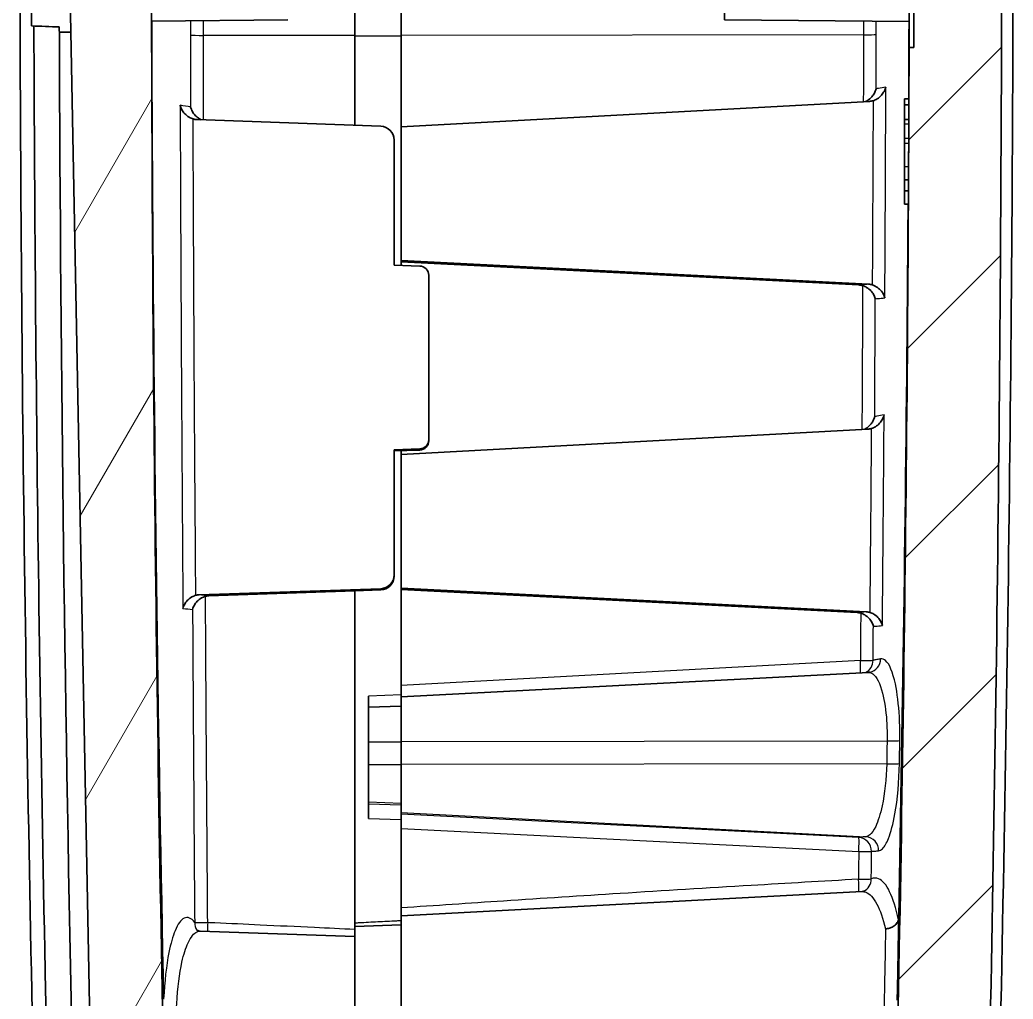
# Model space of a CAD drawing. Header units: millimetres. Extents: x 0 to 1594, y 0 to 281.
# Drawn here: x 646.35 to 667.85, y 167.17 to 188.37 of the extents above; entities that cross this region are included whole.
import ezdxf

# ---------------------------------------------------------------- set-up
doc = ezdxf.new("R2010")
doc.units = ezdxf.units.MM
doc.layers.add('Hatch (ISO)', color=1, linetype='Continuous', lineweight=18, true_color=0xff0000)
doc.layers.add('Visible (ISO)', color=7, linetype='Continuous', lineweight=35)
doc.layers.add('Visible Narrow (ISO)', color=7, linetype='Continuous', lineweight=25)

msp = doc.modelspace()

# ---------------------------------------------------------------- hatches: boundary and pattern name
at = {"layer": 'Hatch (ISO)'}
h = msp.add_hatch(dxfattribs=at)
h.set_pattern_fill('ANSI31', color=256, scale=25.4, angle=14.99998, style=0)
h.set_pattern_definition([(60, (386.5, -8), (-2.74963, 1.5875), [])])
edge = h.paths.add_edge_path()
edge.add_ellipse((652.1004, 130.8548), major_axis=(-0.5, 0), ratio=1, start_angle=0, end_angle=85.5)
edge.add_line((652.0612, 130.3564), (653.1004, 130.2746))
edge.add_line((653.1004, 130.2746), (653.1004, 131.0746))
edge.add_line((653.1004, 131.0746), (653.6004, 131.0789))
edge.add_line((653.6004, 131.0789), (653.6004, 132.4746))
edge.add_line((653.6004, 132.4746), (652.0829, 132.4216))
edge.add_ellipse((652.1004, 131.9219), major_axis=(-0.0174, 0.4997), ratio=1, start_angle=0, end_angle=88)
edge.add_line((651.6004, 131.9219), (651.6004, 130.8548))
edge = h.paths.add_edge_path()
edge.add_line((647.4128, 190.2909), (648.364, 140.7534))
edge.add_line((648.364, 140.7534), (647.6306, 140.7278))
edge.add_spline(control_points=[(647.6306, 140.7278), (647.6866, 139.3537), (647.7448, 137.9798), (647.8109, 136.4786), (647.8166, 136.3513), (647.8222, 136.2239)], knot_values=[-0.917369, -0.917369, -0.917369, -0.917369, -0.5048174, -0.5048174, -0.4665817, -0.4665817, -0.4665817, -0.4665817], degree=3, periodic=0)
edge.add_spline(control_points=[(647.8222, 136.2239), (647.8249, 136.1645), (647.8381, 136.1059), (647.8846, 135.9962), (647.9174, 135.946), (648.003, 135.8554), (648.0565, 135.8172), (648.1752, 135.7636), (648.2392, 135.7487), (648.3043, 135.7464)], knot_values=[-0.0747948, -0.0747948, -0.0747948, -0.0747948, -0.0569296, -0.0569296, -0.0390644, -0.0390644, -0.0195322, -0.0195322, 0, 0, 0, 0], degree=3, periodic=0)
edge.add_line((648.3043, 135.7464), (653.6004, 135.5615))
edge.add_line((653.6004, 135.5615), (653.6004, 136.5615))
edge.add_line((653.6004, 136.5615), (649.3899, 136.7085))
edge.add_ellipse((649.4004, 137.0083), major_axis=(-0.0105, -0.2998), ratio=1, start_angle=272, end_angle=360, ccw=False)
edge.add_line((649.1004, 137.0083), (649.1004, 138.1146))
edge.add_ellipse((649.4004, 138.1146), major_axis=(-0.3, 0), ratio=1, start_angle=272, end_angle=360, ccw=False)
edge.add_line((649.3899, 138.4144), (653.6004, 138.5615))
edge.add_line((653.6004, 138.5615), (653.6004, 138.8402))
edge.add_line((653.6004, 138.8402), (653.6004, 139.4115))
edge.add_line((653.6004, 139.4115), (653.9004, 139.4644))
edge.add_line((653.9004, 139.4644), (653.9004, 139.6586))
edge.add_line((653.9004, 139.6586), (653.6004, 139.7115))
edge.add_line((653.6004, 139.7115), (653.6004, 140.3265))
edge.add_line((653.6004, 140.3265), (653.6004, 140.5615))
edge.add_line((653.6004, 140.5615), (650.5127, 140.6693))
edge.add_spline(control_points=[(650.5127, 140.6693), (650.4768, 140.6705), (650.4415, 140.6782), (650.3751, 140.7057), (650.3447, 140.7254), (650.2899, 140.7765), (650.2668, 140.8085), (650.2342, 140.8795), (650.225, 140.9179), (650.2234, 140.9569)], knot_values=[-0.0449894, -0.0449894, -0.0449894, -0.0449894, -0.034214, -0.034214, -0.0234387, -0.0234387, -0.0117193, -0.0117193, 0, 0, 0, 0], degree=3, periodic=0)
edge.add_spline(control_points=[(650.2234, 140.9569), (649.9543, 147.582), (649.7381, 154.21), (649.3458, 170.1403), (649.2209, 179.4485), (649.2004, 188.7539)], knot_values=[-4.7805352, -4.7805352, -4.7805352, -4.7805352, -2.7916326, -2.7916326, 0, 0, 0, 0], degree=3, periodic=0)
edge.add_line((649.2004, 188.7539), (649.2004, 191.2039))
edge.add_spline(control_points=[(649.2004, 191.2039), (649.2461, 192.6233), (649.351, 194.0418), (649.6686, 196.7826), (649.8749, 198.1076), (650.1333, 199.4215)], knot_values=[-0.8517017, -0.8517017, -0.8517017, -0.8517017, -0.4256665, -0.4256665, -0.0239772, -0.0239772, -0.0239772, -0.0239772], degree=3, periodic=0)
edge.add_spline(control_points=[(650.1333, 199.4215), (650.1387, 199.4491), (650.1481, 199.4759), (650.1739, 199.526), (650.1902, 199.5491), (650.2364, 199.598), (650.2686, 199.6209), (650.3398, 199.6531), (650.3782, 199.662), (650.4172, 199.6634)], knot_values=[-0.040353, -0.040353, -0.040353, -0.040353, -0.0318958, -0.0318958, -0.0234387, -0.0234387, -0.0117193, -0.0117193, 0, 0, 0, 0], degree=3, periodic=0)
edge.add_line((650.4172, 199.6634), (653.6004, 199.7746))
edge.add_line((653.6004, 199.7746), (653.6004, 200.0095))
edge.add_line((653.6004, 200.0095), (653.6004, 200.8746))
edge.add_line((653.6004, 200.8746), (653.9004, 200.9275))
edge.add_line((653.9004, 200.9275), (653.9004, 201.1217))
edge.add_line((653.9004, 201.1217), (653.6004, 201.1746))
edge.add_line((653.6004, 201.1746), (653.6004, 201.4702))
edge.add_line((653.6004, 201.4702), (653.1004, 201.4746))
edge.add_line((653.1004, 201.4746), (653.1004, 202.2746))
edge.add_line((653.1004, 202.2746), (648.7365, 201.9311))
edge.add_spline(control_points=[(648.7365, 201.9311), (648.654, 201.9246), (648.5727, 201.9079), (648.416, 201.8549), (648.3413, 201.8188), (648.1625, 201.7032), (648.068, 201.6118), (647.9194, 201.3979), (647.8667, 201.2775), (647.8386, 201.1503)], knot_values=[-0.1277509, -0.1277509, -0.1277509, -0.1277509, -0.1029399, -0.1029399, -0.0781289, -0.0781289, -0.0390644, -0.0390644, 0, 0, 0, 0], degree=3, periodic=0)
edge.add_spline(control_points=[(647.8386, 201.1503), (647.5056, 199.6462), (647.2383, 198.1265), (646.8025, 194.824), (646.6566, 193.0352), (646.6004, 191.2452)], knot_values=[-0.9993222, -0.9993222, -0.9993222, -0.9993222, -0.5372447, -0.5372447, 0, 0, 0, 0], degree=3, periodic=0)
edge.add_line((646.6004, 191.2452), (646.6004, 190.3193))
edge.add_line((646.6004, 190.3193), (647.4128, 190.2909))
h = msp.add_hatch(dxfattribs=at)
h.set_pattern_fill('ANSI31', color=256, scale=25.4, style=0)
h.set_pattern_definition([(45, (386.5, -8), (-2.245064, 2.245064), [])])
edge = h.paths.add_edge_path()
edge.add_ellipse((656.1004, 131.8953), major_axis=(0.5, 0), ratio=1, start_angle=0, end_angle=87)
edge.add_line((656.1266, 132.3946), (654.6004, 132.4746))
edge.add_line((654.6004, 132.4746), (653.7504, 132.4449))
edge.add_line((653.7504, 132.4449), (653.7504, 130.3043))
edge.add_line((653.7504, 130.3043), (654.6004, 130.2746))
edge.add_line((654.6004, 130.2746), (655.6788, 130.3594))
edge.add_ellipse((655.6004, 131.3564), major_axis=(0.0785, -0.9969), ratio=1, start_angle=0, end_angle=85.5)
edge.add_line((656.6004, 131.3564), (656.6004, 131.8953))
edge = h.paths.add_edge_path()
edge.add_line((655.1004, 139.8571), (655.1004, 139.2658))
edge.add_line((655.1004, 139.2658), (654.6004, 139.2615))
edge.add_line((654.6004, 139.2615), (654.6004, 138.7615))
edge.add_line((654.6004, 138.7615), (654.6004, 135.5615))
edge.add_line((654.6004, 135.5615), (656.1266, 135.6414))
edge.add_ellipse((656.1004, 136.1408), major_axis=(0.0262, -0.4993), ratio=1, start_angle=0, end_angle=87)
edge.add_line((656.6004, 136.1408), (656.6004, 138.087))
edge.add_ellipse((657.1004, 138.087), major_axis=(-0.5, 0), ratio=1, start_angle=273, end_angle=360, ccw=False)
edge.add_line((657.0742, 138.5863), (665.5931, 139.0327))
edge.add_spline(control_points=[(665.5931, 139.0327), (665.7096, 139.0389), (665.8242, 139.0653), (666.039, 139.1565), (666.1375, 139.2206), (666.3181, 139.389), (666.395, 139.4955), (666.5038, 139.7322), (666.5345, 139.86), (666.5399, 139.9901)], knot_values=[-0.1481359, -0.1481359, -0.1481359, -0.1481359, -0.1131324, -0.1131324, -0.0781289, -0.0781289, -0.0390644, -0.0390644, 0, 0, 0, 0], degree=3, periodic=0)
edge.add_spline(control_points=[(666.5399, 139.9901), (666.8211, 146.7961), (667.0465, 153.6052), (667.4514, 169.8558), (667.5796, 179.3035), (667.6004, 188.7482)], knot_values=[-4.8766958, -4.8766958, -4.8766958, -4.8766958, -2.8334179, -2.8334179, 0, 0, 0, 0], degree=3, periodic=0)
edge.add_line((667.6004, 188.7482), (667.6004, 191.2452))
edge.add_spline(control_points=[(667.6004, 191.2452), (667.5518, 192.7937), (667.436, 194.3411), (667.1275, 196.9498), (666.9687, 198.0167), (666.7778, 199.0777)], knot_values=[-0.929163, -0.929163, -0.929163, -0.929163, -0.4644052, -0.4644052, -0.1411166, -0.1411166, -0.1411166, -0.1411166], degree=3, periodic=0)
edge.add_spline(control_points=[(666.7778, 199.0777), (666.7607, 199.1728), (666.7298, 199.265), (666.6427, 199.4376), (666.5868, 199.5171), (666.431, 199.682), (666.324, 199.7583), (666.0866, 199.8655), (665.9586, 199.8954), (665.8285, 199.9)], knot_values=[-0.1361333, -0.1361333, -0.1361333, -0.1361333, -0.1071311, -0.1071311, -0.0781289, -0.0781289, -0.0390644, -0.0390644, 0, 0, 0, 0], degree=3, periodic=0)
edge.add_line((665.8285, 199.9), (655.8899, 200.247))
edge.add_ellipse((655.9004, 200.5469), major_axis=(-0.0105, -0.2998), ratio=1, start_angle=272, end_angle=360, ccw=False)
edge.add_line((655.6004, 200.5469), (655.6004, 201.9186))
edge.add_ellipse((655.3004, 201.9186), major_axis=(0.3, 0), ratio=1, start_angle=0, end_angle=85.5)
edge.add_line((655.3239, 202.2176), (654.6004, 202.2746))
edge.add_line((654.6004, 202.2746), (654.6004, 202.0746))
edge.add_line((654.6004, 202.0746), (654.6004, 201.0746))
edge.add_line((654.6004, 201.0746), (655.1004, 201.0702))
edge.add_line((655.1004, 201.0702), (655.1004, 200.4789))
edge.add_line((655.1004, 200.4789), (654.6004, 200.4746))
edge.add_line((654.6004, 200.4746), (654.6004, 199.9746))
edge.add_line((654.6004, 199.9746), (654.6004, 198.2572))
edge.add_line((654.6004, 198.2572), (664.7048, 197.9043))
edge.add_spline(control_points=[(664.7048, 197.9043), (664.7348, 197.9032), (664.7645, 197.8977), (664.8213, 197.8779), (664.8481, 197.8638), (664.9037, 197.8228), (664.9303, 197.7937), (664.9709, 197.727), (664.9845, 197.6899), (664.9906, 197.6514)], knot_values=[-0.041477, -0.041477, -0.041477, -0.041477, -0.0324578, -0.0324578, -0.0234387, -0.0234387, -0.0117193, -0.0117193, 0, 0, 0, 0], degree=3, periodic=0)
edge.add_spline(control_points=[(664.9906, 197.6514), (665.1358, 196.7337), (665.2562, 195.812), (665.3901, 194.5173), (665.4245, 194.1461), (665.4548, 193.7746)], knot_values=[-0.6467299, -0.6467299, -0.6467299, -0.6467299, -0.3680675, -0.3680675, -0.2562605, -0.2562605, -0.2562605, -0.2562605], degree=3, periodic=0)
edge.add_line((665.4548, 193.7746), (665.7004, 193.7746))
edge.add_line((665.7004, 193.7746), (665.7004, 192.7038))
edge.add_line((665.7004, 192.7038), (665.5004, 192.7038))
edge.add_line((665.5004, 192.7038), (665.5004, 192.4485))
edge.add_line((665.5004, 192.4485), (665.7004, 192.4485))
edge.add_line((665.7004, 192.4485), (665.7004, 191.444))
edge.add_line((665.7004, 191.444), (665.5004, 191.444))
edge.add_line((665.5004, 191.444), (665.5004, 190.1869))
edge.add_line((665.5004, 190.1869), (665.7004, 190.1869))
edge.add_line((665.7004, 190.1869), (665.7004, 189.1006))
edge.add_line((665.7004, 189.1006), (665.5004, 189.1006))
edge.add_line((665.5004, 189.1006), (665.5004, 188.8453))
edge.add_line((665.5004, 188.8453), (665.7004, 188.8453))
edge.add_line((665.7004, 188.8453), (665.7004, 187.7746))
edge.add_line((665.7004, 187.7746), (665.5979, 187.7746))
edge.add_spline(control_points=[(665.5979, 187.7746), (665.5714, 178.9116), (665.4502, 170.0464), (665.0737, 154.576), (664.8602, 147.9655), (664.594, 141.3578)], knot_values=[-5.4156805, -5.4156805, -5.4156805, -5.4156805, -2.7568396, -2.7568396, -0.7731874, -0.7731874, -0.7731874, -0.7731874], degree=3, periodic=0)
edge.add_spline(control_points=[(664.594, 141.3578), (664.5926, 141.3228), (664.5851, 141.2883), (664.5584, 141.2234), (664.5395, 141.1936), (664.4896, 141.1389), (664.4579, 141.1154), (664.3872, 141.082), (664.349, 141.0724), (664.31, 141.0703)], knot_values=[-0.0444721, -0.0444721, -0.0444721, -0.0444721, -0.0339554, -0.0339554, -0.0234387, -0.0234387, -0.0117193, -0.0117193, 0, 0, 0, 0], degree=3, periodic=0)
edge.add_line((664.31, 141.0703), (654.6004, 140.5615))
edge.add_line((654.6004, 140.5615), (654.6004, 140.3615))
edge.add_line((654.6004, 140.3615), (654.6004, 139.8615))
edge.add_line((654.6004, 139.8615), (655.1004, 139.8571))

# ---------------------------------------------------------------- linework, layer by layer
at = {"layer": 'Visible (ISO)'}
for p, q in [((661.6004, 188.3746), (661.6004, 191.3746)), ((647.4128, 190.2909), (648.364, 140.7534)), ((653.6004, 189.4031), (653.6004, 188.0329)), ((654.6004, 188.0329), (654.6004, 189.4031)), ((665.7004, 188.8453), (665.7004, 187.7746)), ((652.1505, 188.3746), (649.2033, 188.3489)), ((661.6004, 188.3746), (665.5974, 188.3397)), ((653.6004, 188.0329), (653.6004, 186.0922)), ((654.6004, 186.0607), (654.6004, 188.0329)), ((665.5979, 187.7746), (665.5973, 187.7746)), ((665.7004, 187.7746), (665.5979, 187.7746)), ((665.5004, 186.6656), (665.594, 186.6656)), ((665.5004, 186.6656), (665.5004, 186.5359)), ((654.6004, 186.0607), (664.7411, 186.6095)), ((665.5004, 186.5359), (665.5935, 186.5359)), ((665.5004, 186.5359), (665.5004, 186.2182)), ((650.1796, 186.2156), (654.1609, 186.072)), ((665.5004, 186.2182), (665.5922, 186.2182)), ((665.5004, 186.2182), (665.5004, 186.121)), ((654.6004, 183.1623), (654.6004, 186.0607)), ((665.5004, 186.121), (665.5004, 185.8098)), ((654.4504, 183.0632), (654.4504, 185.772)), ((665.5004, 185.8098), (665.5004, 185.7045)), ((665.5004, 185.7045), (665.5004, 185.2004)), ((665.5004, 185.2004), (665.5004, 184.9087)), ((665.5004, 184.9087), (665.586, 184.9087)), ((665.5004, 184.9087), (665.5004, 184.6737)), ((665.5004, 184.6737), (665.5847, 184.6737)), ((665.5004, 184.6737), (665.5004, 184.3836)), ((665.5004, 184.3836), (665.5831, 184.3836)), ((654.4504, 183.0632), (655.0074, 183.0431)), ((654.6004, 183.1356), (654.6004, 183.1623)), ((654.6004, 183.1623), (664.7212, 182.6498)), ((654.6004, 183.0578), (654.6004, 183.1356)), ((664.5135, 182.6337), (654.6004, 183.1356)), ((655.2004, 179.2837), (655.2004, 182.8431)), ((654.6004, 178.9646), (664.7059, 179.5116)), ((655.2004, 179.259), (655.2004, 179.2837)), ((654.4504, 179.0654), (655.0074, 179.0842)), ((654.4504, 176.3566), (654.4504, 179.0654)), ((654.4504, 179.0389), (655.0074, 179.059)), ((654.6004, 178.9646), (654.6004, 179.0443)), ((654.6004, 176.0662), (654.6004, 178.9646)), ((654.4504, 176.3301), (654.4504, 176.3566)), ((650.2348, 175.9249), (654.1609, 176.0573)), ((653.6004, 176.0099), (650.4434, 175.9034)), ((653.6004, 176.0099), (654.1609, 176.0301)), ((653.6004, 176.0099), (653.6004, 168.7396)), ((654.6004, 176.0396), (654.6004, 176.0662)), ((654.6004, 176.0662), (664.6711, 175.5563)), ((654.6004, 173.9619), (654.6004, 176.0396)), ((664.4759, 175.5395), (654.6004, 176.0396)), ((654.6004, 173.713), (664.7205, 174.2434)), ((654.6004, 173.9619), (654.6004, 173.713)), ((653.9004, 173.7304), (653.9004, 173.4886)), ((653.9004, 173.4886), (654.6004, 173.513)), ((654.6004, 172.7464), (654.6004, 173.713)), ((653.9004, 173.4886), (653.9004, 172.7389)), ((653.9004, 172.7389), (653.9004, 172.2392)), ((654.6004, 172.2466), (654.6004, 172.7464)), ((653.9004, 172.2392), (653.9004, 171.4382)), ((654.6004, 171.2139), (654.6004, 172.2466)), ((653.9004, 171.4382), (653.9004, 171.3907)), ((653.9004, 171.3907), (653.9004, 171.0811)), ((654.6004, 171.1739), (654.6004, 171.2139)), ((654.6004, 171.1739), (654.6004, 170.8645)), ((654.6004, 169.1428), (654.6004, 170.8645)), ((654.6004, 168.9746), (664.5808, 169.4976)), ((654.6004, 169.1428), (654.6004, 168.9746)), ((654.6004, 163.5746), (654.6004, 168.9746)), ((653.6004, 168.5246), (650.2553, 168.6414)), ((653.6004, 168.7396), (654.6004, 168.7746)), ((653.6004, 163.8095), (653.6004, 168.7396))]:
    msp.add_line(p, q, dxfattribs=at)
for centre, major_axis, start_param, end_param in [((654.1504, 185.7723), (0.2538, -0.1602), 0.5625114, 2.0984012), ((655.0004, 182.8433), (0.1692, -0.1068), 0.5625114, 2.0984012), ((655.0004, 179.284), (0.1692, -0.1068), 5.309807, 6.8456967), ((655.0004, 179.2587), (0.1692, 0.1068), 4.1847841, 5.7206739), ((654.1504, 176.357), (0.2538, -0.1602), 5.309807, 6.8456967), ((654.1504, 176.3297), (0.2538, 0.1602), 4.1847841, 5.7206739)]:
    msp.add_ellipse(centre, major_axis=major_axis, ratio=0.9987115, start_param=start_param, end_param=end_param, dxfattribs=at)
for points, knots in [([(646.3504, 189.7047), (646.3609, 185.0251), (646.3988, 180.3457), (646.5293, 170.9877), (646.6219, 166.309), (646.7418, 161.631), (646.8616, 156.961), (647.0086, 152.2918), (647.3557, 142.995), (647.5553, 138.3673), (647.7816, 133.7408)], [-5.6883066, -5.6883066, -5.6883066, -5.6883066, -4.2834664, -4.2834664, -2.8786262, -2.8786262, -2.8786262, -1.4762002, -1.4762002, -0.085629, -0.085629, -0.085629, -0.085629]), ([(666.6657, 138.9312), (666.9962, 146.3629), (667.2577, 153.7976), (667.6957, 170.7102), (667.8291, 180.1885), (667.8504, 189.6675)], [-5.13567, -5.13567, -5.13567, -5.13567, -2.9023779, -2.9023779, -0.0567149, -0.0567149, -0.0567149, -0.0567149]), ([(649.2033, 188.3489), (649.2033, 188.3489), (649.2033, 188.3493), (649.2032, 188.3586), (649.203, 188.4035), (649.2024, 188.5584), (649.2021, 188.664), (649.2013, 188.9379), (649.2008, 189.1086), (649.2004, 189.2966)], [-0.18090968, -0.18090968, -0.18090968, -0.18090968, -0.17433593, -0.17433593, -0.11633993, -0.11633993, -0.06093018, -0.06093018, 0, 0, 0, 0]), ([(665.5973, 187.7746), (665.5972, 187.7746), (665.5973, 187.788), (665.5974, 187.8485), (665.5976, 187.9036), (665.598, 188.0573), (665.5983, 188.1578), (665.5988, 188.353), (665.599, 188.4395), (665.5995, 188.6049), (665.5997, 188.6821), (665.5999, 188.7647), (665.5999, 188.7696), (665.5999, 188.7746)], [-0.17998748, -0.17998748, -0.17998748, -0.17998748, -0.15154558, -0.15154558, -0.11502342, -0.11502342, -0.07515761, -0.07515761, -0.0472888, -0.0472888, -0.02399257, -0.02399257, -0.02250997, -0.02250997, -0.02250997, -0.02250997]), ([(665.5992, 188.8453), (665.5991, 188.7831), (665.5989, 188.7254), (665.5983, 188.5492), (665.598, 188.4568), (665.5976, 188.3603), (665.5975, 188.3397), (665.5974, 188.3397)], [-0.34278099, -0.34278099, -0.34278099, -0.34278099, -0.31753949, -0.31753949, -0.25782253, -0.25782253, -0.21410672, -0.21410672, -0.21410672, -0.21410672]), ([(650.2234, 140.9569), (649.9543, 147.582), (649.7381, 154.21), (649.3458, 170.1403), (649.2209, 179.4485), (649.2004, 188.7539)], [-4.7805352, -4.7805352, -4.7805352, -4.7805352, -2.7916326, -2.7916326, 0, 0, 0, 0]), ([(666.5399, 139.9901), (666.8211, 146.7961), (667.0465, 153.6052), (667.4514, 169.8558), (667.5796, 179.3035), (667.6004, 188.7482)], [-4.8766958, -4.8766958, -4.8766958, -4.8766958, -2.8334179, -2.8334179, 0, 0, 0, 0]), ([(649.2039, 188.3489), (649.2087, 186.7521), (649.215, 185.6907), (649.2653, 178.4383), (649.3441, 172.803), (649.4629, 167.1688)], [-4.1628106, -4.1628106, -4.1628106, -4.1628106, -3.9038603, -3.9038603, -3.0030172, -3.0030172, -3.0030172, -3.0030172]), ([(647.2042, 188.2213), (647.1041, 188.2252), (647.004, 188.229), (646.8039, 188.2367), (646.704, 188.2406), (646.6042, 188.2444)], [-0.060112951, -0.060112951, -0.060112951, -0.060112951, -0.030051429, -0.030051429, -0.000088977, -0.000088977, -0.000088977, -0.000088977]), ([(647.6499, 143.2789), (647.5904, 144.7345), (647.5336, 146.1901), (647.3057, 152.3129), (647.1592, 156.9809), (647.0398, 161.6498), (646.9203, 166.3267), (646.8281, 171.0042), (646.705, 179.8686), (646.6688, 184.0555), (646.6544, 188.2425)], [1.0387474, 1.0387474, 1.0387474, 1.0387474, 1.4762002, 1.4762002, 2.8786262, 2.8786262, 2.8786262, 4.2834664, 4.2834664, 5.5407635, 5.5407635, 5.5407635, 5.5407635]), ([(665.5979, 187.7746), (665.5714, 178.9116), (665.4502, 170.0464), (665.0737, 154.576), (664.8602, 147.9655), (664.594, 141.3578)], [-5.4156805, -5.4156805, -5.4156805, -5.4156805, -2.7568396, -2.7568396, -0.7731874, -0.7731874, -0.7731874, -0.7731874]), ([(664.6572, 186.605), (664.6703, 186.6113), (664.6829, 186.6183), (664.7314, 186.6485), (664.7629, 186.6762), (664.812, 186.732), (664.8312, 186.76), (664.8625, 186.8183), (664.8743, 186.8489), (664.8822, 186.8803), (664.8824, 186.881), (664.8826, 186.8817)], [0.005428416, 0.005428416, 0.005428416, 0.005428416, 0.009865301, 0.009865301, 0.023262085, 0.023262085, 0.035144508, 0.035144508, 0.047544175, 0.047544175, 0.047841541, 0.047841541, 0.047841541, 0.047841541]), ([(665.0953, 186.9197), (665.0951, 186.9189), (665.0949, 186.9182), (665.087, 186.8869), (665.0751, 186.8562), (665.0438, 186.798), (665.0246, 186.77), (664.9754, 186.7143), (664.944, 186.6866), (664.8807, 186.6471), (664.8512, 186.6331), (664.8197, 186.6235)], [-0.04783747, -0.04783747, -0.04783747, -0.04783747, -0.047540212, -0.047540212, -0.035146747, -0.035146747, -0.023269806, -0.023269806, -0.009867378, -0.009867378, 0, 0, 0, 0]), ([(665.594, 186.6656), (665.594, 186.6656), (665.594, 186.6556), (665.5938, 186.6154), (665.5937, 186.5867), (665.5935, 186.5359)], [0, 0, 0, 0, 0.032033396, 0.032033396, 0.055426481, 0.055426481, 0.055426481, 0.055426481]), ([(650.1014, 186.228), (650.0702, 186.2369), (650.0408, 186.2503), (649.9778, 186.288), (649.9464, 186.3145), (649.8955, 186.3698), (649.875, 186.3986), (649.8418, 186.4588), (649.8292, 186.4906), (649.821, 186.5231), (649.8208, 186.5238), (649.8207, 186.5246)], [-0.048429891, -0.048429891, -0.048429891, -0.048429891, -0.038621843, -0.038621843, -0.025414157, -0.025414157, -0.012998766, -0.012998766, 0, 0, 0.00030261, 0.00030261, 0.00030261, 0.00030261]), ([(650.2725, 186.2122), (650.2612, 186.2176), (650.2503, 186.2235), (650.2036, 186.2514), (650.1722, 186.278), (650.1213, 186.3332), (650.1009, 186.3621), (650.0677, 186.4223), (650.0552, 186.4542), (650.047, 186.4867), (650.0468, 186.4874), (650.0466, 186.4882)], [-0.04247452, -0.04247452, -0.04247452, -0.04247452, -0.038628415, -0.038628415, -0.02542656, -0.02542656, -0.013005381, -0.013005381, 0, 0, 0.000302738, 0.000302738, 0.000302738, 0.000302738]), ([(665.5922, 186.2182), (665.5925, 186.2798), (665.5927, 186.3274), (665.5929, 186.3801), (665.593, 186.4023), (665.5931, 186.4297), (665.5931, 186.4354), (665.5931, 186.4354)], [0, 0, 0, 0, 0.027349545, 0.027349545, 0.03858534, 0.03858534, 0.047283309, 0.047283309, 0.047283309, 0.047283309]), ([(665.5922, 186.2182), (665.5921, 186.2061), (665.5921, 186.1937), (665.5919, 186.1612), (665.5918, 186.1412), (665.5917, 186.121)], [0.057309079, 0.057309079, 0.057309079, 0.057309079, 0.063000758, 0.063000758, 0.071874636, 0.071874636, 0.071874636, 0.071874636]), ([(665.5917, 186.121), (665.5916, 186.0773), (665.5914, 186.0333), (665.591, 185.954), (665.5909, 185.9279), (665.5907, 185.8857), (665.5906, 185.8664), (665.5905, 185.8328), (665.5904, 185.8196), (665.5904, 185.8098)], [0, 0, 0, 0, 0.013098973, 0.013098973, 0.025588166, 0.025588166, 0.041653954, 0.041653954, 0.059838744, 0.059838744, 0.059838744, 0.059838744]), ([(665.5899, 185.7045), (665.5898, 185.6804), (665.5896, 185.6459), (665.5893, 185.569), (665.5891, 185.5279), (665.5886, 185.4258), (665.5884, 185.3849), (665.588, 185.2957), (665.5877, 185.2481), (665.5875, 185.2004)], [0, 0, 0, 0, 0.024585058, 0.024585058, 0.037464192, 0.037464192, 0.045234453, 0.045234453, 0.053641967, 0.053641967, 0.053641967, 0.053641967]), ([(665.5875, 185.2004), (665.5871, 185.1231), (665.5867, 185.0486), (665.5862, 184.9533), (665.5861, 184.9306), (665.586, 184.9087)], [0, 0, 0, 0, 0.023208395, 0.023208395, 0.030843564, 0.030843564, 0.030843564, 0.030843564]), ([(665.5769, 184.3835), (665.5734, 183.8746), (665.5695, 183.3588), (665.5282, 178.1919), (665.4644, 173.5634), (665.3737, 168.9353)], [0.6236176, 0.6236176, 0.6236176, 0.6236176, 0.8153957, 0.8153957, 2.4613894, 2.4613894, 2.4613894, 2.4613894]), ([(664.5925, 182.6198), (664.6238, 182.6103), (664.6531, 182.5967), (664.7159, 182.5588), (664.7471, 182.5325), (664.7961, 182.4795), (664.8154, 182.4526), (664.8465, 182.3969), (664.8582, 182.3677), (664.8658, 182.3379), (664.866, 182.3372), (664.8662, 182.3365)], [-0.048078992, -0.048078992, -0.048078992, -0.048078992, -0.038172822, -0.038172822, -0.024760765, -0.024760765, -0.012651531, -0.012651531, 0, 0, 0.00030101, 0.00030101, 0.00030101, 0.00030101]), ([(665.0739, 182.3523), (665.0737, 182.3529), (665.0735, 182.3536), (665.066, 182.3834), (665.0543, 182.4126), (665.0233, 182.4683), (665.0041, 182.4952), (664.9551, 182.5483), (664.924, 182.5746), (664.8613, 182.6126), (664.8319, 182.6262), (664.8007, 182.6358)], [-0.000301201, -0.000301201, -0.000301201, -0.000301201, 0, 0, 0.012638038, 0.012638038, 0.024735512, 0.024735512, 0.038152061, 0.038152061, 0.048061819, 0.048061819, 0.048061819, 0.048061819]), ([(664.6303, 179.5075), (664.642, 179.5131), (664.6532, 179.5192), (664.7002, 179.5479), (664.7315, 179.5749), (664.7814, 179.6304), (664.8012, 179.6589), (664.8332, 179.7184), (664.8453, 179.7499), (664.8532, 179.7819), (664.8533, 179.7826), (664.8535, 179.7834)], [0.005827121, 0.005827121, 0.005827121, 0.005827121, 0.009778667, 0.009778667, 0.023008794, 0.023008794, 0.035157734, 0.035157734, 0.047858743, 0.047858743, 0.048155414, 0.048155414, 0.048155414, 0.048155414]), ([(665.0576, 179.8206), (665.0574, 179.8199), (665.0572, 179.8191), (665.0493, 179.7871), (665.0372, 179.7557), (665.0051, 179.6963), (664.9853, 179.6678), (664.9353, 179.6124), (664.9039, 179.5854), (664.8409, 179.547), (664.8115, 179.5334), (664.7803, 179.5243)], [-0.048153069, -0.048153069, -0.048153069, -0.048153069, -0.047856629, -0.047856629, -0.035161886, -0.035161886, -0.023018432, -0.023018432, -0.009780837, -0.009780837, 0, 0, 0, 0]), ([(650.1594, 175.9133), (650.1286, 175.9047), (650.0996, 175.8922), (650.0376, 175.8569), (650.0069, 175.8323), (649.9555, 175.7797), (649.9345, 175.7514), (649.9009, 175.6924), (649.8885, 175.6611), (649.8809, 175.6295), (649.8807, 175.6288), (649.8806, 175.6281)], [0, 0, 0, 0, 0.009584792, 0.009584792, 0.02237844, 0.02237844, 0.035126782, 0.035126782, 0.048525639, 0.048525639, 0.048827287, 0.048827287, 0.048827287, 0.048827287]), ([(650.3687, 175.892), (650.338, 175.8835), (650.3089, 175.871), (650.2469, 175.8359), (650.2161, 175.8114), (650.1646, 175.7589), (650.1435, 175.7306), (650.1097, 175.6716), (650.0973, 175.6403), (650.0896, 175.6086), (650.0894, 175.6079), (650.0892, 175.6072)], [0, 0, 0, 0, 0.009581093, 0.009581093, 0.022371076, 0.022371076, 0.03513165, 0.03513165, 0.048544803, 0.048544803, 0.048846117, 0.048846117, 0.048846117, 0.048846117]), ([(664.5511, 175.5268), (664.5821, 175.5177), (664.6112, 175.5045), (664.6733, 175.4678), (664.7041, 175.4422), (664.7538, 175.3893), (664.7737, 175.3617), (664.8055, 175.3043), (664.8173, 175.274), (664.8246, 175.2433), (664.8248, 175.2426), (664.8249, 175.2419)], [-0.048506499, -0.048506499, -0.048506499, -0.048506499, -0.038716921, -0.038716921, -0.025542967, -0.025542967, -0.013069219, -0.013069219, 0, 0, 0.00030124, 0.00030124, 0.00030124, 0.00030124]), ([(665.0201, 175.2581), (665.02, 175.2588), (665.0198, 175.2595), (665.0126, 175.2901), (665.0009, 175.3204), (664.9692, 175.3778), (664.9494, 175.4054), (664.8998, 175.4584), (664.8691, 175.484), (664.807, 175.5209), (664.7779, 175.5341), (664.747, 175.5433)], [-0.000301559, -0.000301559, -0.000301559, -0.000301559, 0, 0, 0.01305556, 0.01305556, 0.025517489, 0.025517489, 0.038694358, 0.038694358, 0.048487375, 0.048487375, 0.048487375, 0.048487375]), ([(664.7205, 174.2434), (664.7223, 174.2435), (664.7241, 174.2436), (664.7277, 174.2439), (664.7295, 174.2441), (664.733, 174.2445), (664.7348, 174.2447), (664.7382, 174.2452), (664.7399, 174.2454), (664.7433, 174.246), (664.745, 174.2463), (664.7467, 174.2466)], [0.2871496754, 0.2871496754, 0.2871496754, 0.2871496754, 0.2884034423, 0.2884034423, 0.2896572092, 0.2896572092, 0.2909109761, 0.2909109761, 0.292164743, 0.292164743, 0.2934185098, 0.2934185098, 0.2934185098, 0.2934185098]), ([(664.6194, 169.5067), (664.6182, 169.5062), (664.6167, 169.5055), (664.6131, 169.504), (664.611, 169.5033), (664.6062, 169.5017), (664.6035, 169.501), (664.5977, 169.4997), (664.5945, 169.4991), (664.5879, 169.4982), (664.5844, 169.4978), (664.5808, 169.4976)], [0, 0, 0, 0, 0.007114783, 0.007114783, 0.014229567, 0.014229567, 0.02134435, 0.02134435, 0.028459133, 0.028459133, 0.035573916, 0.035573916, 0.035573916, 0.035573916]), ([(665.089, 168.6891), (665.0896, 168.6891), (665.0902, 168.6892), (665.1194, 168.6918), (665.1476, 168.6973), (665.2015, 168.7142), (665.2269, 168.7253), (665.2816, 168.7575), (665.3084, 168.7802), (665.3493, 168.8316), (665.3631, 168.8596), (665.3695, 168.8886)], [-0.040806338, -0.040806338, -0.040806338, -0.040806338, -0.040616949, -0.040616949, -0.032010109, -0.032010109, -0.023412108, -0.023412108, -0.011690828, -0.011690828, 0, 0, 0, 0]), ([(665.3695, 168.8886), (665.3696, 168.8893), (665.3698, 168.89), (665.3709, 168.8957), (665.3717, 168.9013), (665.3731, 168.9162), (665.3735, 168.9259), (665.3737, 168.9353)], [0.23437157, 0.23437157, 0.23437157, 0.23437157, 0.235527632, 0.235527632, 0.242972937, 0.242972937, 0.254072901, 0.254072901, 0.254072901, 0.254072901]), ([(650.2553, 168.6414), (650.2413, 168.6419), (650.2278, 168.6442), (650.2053, 168.6505), (650.1964, 168.6545), (650.1838, 168.6612), (650.1801, 168.6639), (650.178, 168.6655), (650.1777, 168.6657), (650.1777, 168.6657)], [0.333772255, 0.333772255, 0.333772255, 0.333772255, 0.348777425, 0.348777425, 0.363782594, 0.363782594, 0.378787763, 0.378787763, 0.384506335, 0.384506335, 0.384506335, 0.384506335])]:
    msp.add_open_spline(points, degree=3, knots=knots, dxfattribs=at)
for points, degree in [([(646.6042, 188.2444), (646.6024, 188.6116), (646.6012, 188.9309), (646.6004, 189.2016)], 3), ([(647.2048, 188.1116), (647.2046, 188.1486), (647.2044, 188.1852), (647.2042, 188.2213)], 3), ([(665.5967, 188.3397), (665.5949, 187.7517), (665.5927, 187.1994), (665.5902, 186.6655)], 3), ([(648.1907, 143.4465), (647.5861, 158.3284), (647.2571, 173.2172), (647.2048, 188.1116)], 3), ([(647.2048, 188.1116), (647.3298, 188.1084), (647.4548, 188.1052)], 2), ([(664.7411, 186.6095), (664.7678, 186.611), (664.7942, 186.6156), (664.8197, 186.6235)], 3), ([(665.5935, 186.5359), (665.5931, 186.43), (665.5927, 186.3241), (665.5922, 186.2182)], 3), ([(650.1014, 186.228), (650.1268, 186.2207), (650.1531, 186.2165), (650.1796, 186.2156)], 3), ([(665.5904, 185.8098), (665.5902, 185.7697), (665.5901, 185.7415), (665.5899, 185.7045)], 3), ([(664.5925, 182.6198), (664.5669, 182.6277), (664.5404, 182.6323), (664.5135, 182.6337)], 3), ([(664.8007, 182.6358), (664.7749, 182.6438), (664.7482, 182.6485), (664.7212, 182.6498)], 3), ([(664.7059, 179.5116), (664.7311, 179.5129), (664.7561, 179.5172), (664.7803, 179.5243)], 3), ([(650.2348, 175.9249), (650.2092, 175.924), (650.1839, 175.9201), (650.1594, 175.9133)], 3), ([(650.4434, 175.9034), (650.4181, 175.9025), (650.393, 175.8987), (650.3687, 175.892)], 3), ([(664.5511, 175.5268), (664.5267, 175.5339), (664.5014, 175.5382), (664.4759, 175.5395)], 3), ([(664.747, 175.5433), (664.7223, 175.5506), (664.6968, 175.555), (664.6711, 175.5563)], 3)]:
    msp.add_open_spline(points, degree=degree, dxfattribs=at)
at = {"layer": 'Visible Narrow (ISO)'}
for p, q in [((653.6004, 188.0329), (650.3245, 188.0367)), ((653.6004, 188.0251), (654.6004, 188.0262)), ((664.6092, 188.0504), (654.6004, 188.0329)), ((665.5004, 186.121), (665.5917, 186.121)), ((665.5004, 185.8098), (665.5904, 185.8098)), ((665.5004, 185.7045), (665.5899, 185.7045)), ((665.5004, 185.2004), (665.5875, 185.2004)), ((655.0074, 179.0842), (655.0074, 179.059)), ((654.1609, 176.0573), (654.1609, 176.0301)), ((664.5435, 174.5001), (654.6004, 173.9619)), ((654.6004, 173.7556), (653.9004, 173.7304)), ((653.9004, 172.7389), (654.6004, 172.7397)), ((654.6004, 172.7464), (665.1214, 172.7647)), ((654.6004, 172.24), (653.9004, 172.2392)), ((665.1132, 172.265), (654.6004, 172.2466)), ((653.9004, 171.4382), (654.6004, 171.4138)), ((654.6004, 171.3671), (653.9004, 171.3907)), ((654.6004, 171.2139), (664.6626, 170.6868)), ((664.5085, 170.6722), (654.6004, 171.1739)), ((653.9004, 171.0811), (654.6004, 171.0575)), ((654.6004, 170.8645), (664.5085, 170.3628))]:
    msp.add_line(p, q, dxfattribs=at)
for centre, major_axis, ratio, start_param, end_param in [((650.335, 188.0467), (-0.3, 0.0016), 0.0335007, 0.2563911, 1.5360682), ((664.5935, 188.0603), (0.3, 0.0016), 0.0335921, 4.7645713, 6.0264776), ((664.5278, 174.5101), (0.3, -0.0023), 0.0329145, 4.7650015, 6.0488923), ((664.5278, 174.5101), (0.0162, -0.2996), 0.0504942, 0.3992923, 1.5347394), ((664.5278, 174.5101), (0.0565, -0.2946), 0.9715795, 0.264904, 1.3715352), ((664.6902, 174.5412), (0.0564, -0.2946), 0.9715146, 0, 1.3698803), ((665.1057, 172.7747), (0.3, -0.0049), 0.0324629, 4.7652814, 6.0534448), ((665.0975, 172.275), (0.3, -0.005), 0.0324424, 4.7652939, 6.0549547), ((664.4928, 170.3728), (-0.0283, 0.2987), 0.9751243, 4.6038651, 6.1325241), ((664.4928, 170.3728), (0.0152, 0.2996), 0.0539766, 4.6818041, 6.2498614), ((664.6469, 170.3874), (-0.0283, 0.2987), 0.9751105, 4.6016764, 6.1325655), ((664.4928, 170.3728), (0.3, -0.0028), 0.0328281, 4.7650555, 6.0608854), ((664.4872, 169.776), (0.3, -0.0029), 0.0328155, 4.7650633, 6.0628106), ((664.4872, 169.776), (0.0173, -0.2995), 0.0503671, 0.3385717, 1.5345617), ((664.4872, 169.776), (0.1322, -0.2693), 0.9697979, 0, 1.1100708), ((650.4271, 168.8355), (-0.2371, -0.1838), 0.9386483, 5.608336, 6.2352432), ((650.4271, 168.8355), (-0.3, -0.0024), 0.0330369, 0.2172952, 1.5356264), ((650.4271, 168.8355), (0.0137, 0.2997), 0.0333629, 1.605657, 2.3010592)]:
    msp.add_ellipse(centre, major_axis=major_axis, ratio=ratio, start_param=start_param, end_param=end_param, dxfattribs=at)
for points in [[(650.0456, 188.3562), (650.0456, 188.2527), (650.0454, 188.1492), (650.0448, 188.0457)], [(650.3245, 188.0367), (650.3251, 188.144), (650.3253, 188.2513), (650.3253, 188.3586)], [(664.6087, 188.3483), (664.6085, 188.249), (664.6087, 188.1496), (664.6092, 188.0504)], [(664.8837, 188.0593), (664.8832, 188.1548), (664.883, 188.2504), (664.8831, 188.3459)], [(650.0448, 188.0457), (650.042, 187.5246), (650.0454, 187.0064), (650.0466, 186.4882)], [(650.3271, 186.2102), (650.3255, 186.8191), (650.3213, 187.4279), (650.3245, 188.0367)], [(664.6092, 188.0504), (664.6118, 187.5677), (664.6088, 187.085), (664.6073, 186.6023)], [(664.8843, 187.5451), (664.8848, 187.7161), (664.8846, 187.8879), (664.8837, 188.0593)], [(664.8826, 186.8817), (664.8832, 187.1029), (664.8838, 187.3236), (664.8843, 187.5451)], [(664.8197, 186.6235), (664.8197, 186.6202), (664.8197, 186.617), (664.8197, 186.6138)], [(650.0466, 186.4882), (649.9714, 186.5003), (649.896, 186.5124), (649.8207, 186.5246)], [(650.1014, 186.2184), (650.1014, 186.2215), (650.1014, 186.2247), (650.1014, 186.228)], [(664.8007, 182.6358), (664.8007, 182.6392), (664.8007, 182.6425), (664.8008, 182.6458)], [(664.7803, 179.5243), (664.7802, 179.5214), (664.7802, 179.5185), (664.7802, 179.5156)], [(650.1593, 175.9223), (650.1593, 175.9193), (650.1593, 175.9163), (650.1594, 175.9133)], [(664.5511, 175.5268), (664.5486, 175.1845), (664.5461, 174.8423), (664.5435, 174.5001)], [(664.747, 175.5433), (664.747, 175.5464), (664.747, 175.5494), (664.747, 175.5525)], [(664.8195, 174.5056), (664.8214, 174.751), (664.8232, 174.9965), (664.8249, 175.2419)]]:
    msp.add_open_spline(points, degree=3, dxfattribs=at)
for points, knots in [([(665.0953, 186.9197), (665.0412, 186.91), (664.9871, 186.9004), (664.933, 186.8907), (664.9162, 186.8877), (664.8994, 186.8847), (664.8826, 186.8817)], [-0.107012334, -0.107012334, -0.107012334, -0.107012334, -0.04304784, -0.04304784, -0.04304784, -0.023147333, -0.023147333, -0.023147333, -0.023147333]), ([(665.0739, 182.3523), (665.0785, 183.1502), (665.0827, 183.9481), (665.0864, 184.746), (665.0897, 185.4705), (665.0927, 186.1951), (665.0953, 186.9197)], [1.3877252, 1.3877252, 1.3877252, 1.3877252, 1.62719804, 1.62719804, 1.62719804, 1.84464566, 1.84464566, 1.84464566, 1.84464566]), ([(649.8207, 186.5246), (649.8245, 185.339), (649.8291, 184.1533), (649.8418, 181.455), (649.8503, 179.9426), (649.8603, 178.4302), (649.8665, 177.4961), (649.8733, 176.5621), (649.8806, 175.6281)], [0.3666373, 0.3666373, 0.3666373, 0.3666373, 0.7224419, 0.7224419, 1.1763866, 1.1763866, 1.1763866, 1.4567275, 1.4567275, 1.4567275, 1.4567275]), ([(664.8197, 186.6138), (664.8173, 185.9891), (664.8147, 185.3644), (664.8117, 184.7398), (664.8084, 184.0418), (664.8048, 183.3438), (664.8008, 182.6458)], [-1.81468332, -1.81468332, -1.81468332, -1.81468332, -1.62719804, -1.62719804, -1.62719804, -1.41767538, -1.41767538, -1.41767538, -1.41767538]), ([(650.1593, 175.9223), (650.1527, 176.7564), (650.1466, 177.5905), (650.141, 178.4245), (650.1308, 179.9368), (650.122, 181.449), (650.1096, 184.0472), (650.1051, 185.1328), (650.1014, 186.2184)], [-1.4267532, -1.4267532, -1.4267532, -1.4267532, -1.1763866, -1.1763866, -1.1763866, -0.7224419, -0.7224419, -0.3966218, -0.3966218, -0.3966218, -0.3966218]), ([(664.7212, 182.6498), (664.6943, 182.6477), (664.6674, 182.6456), (664.6405, 182.6436), (664.6225, 182.6422), (664.6046, 182.6408), (664.5687, 182.638), (664.5507, 182.6366), (664.5328, 182.6352), (664.5264, 182.6347), (664.5199, 182.6342), (664.5135, 182.6337)], [0.231415654, 0.231415654, 0.231415654, 0.231415654, 0.263928059, 0.263928059, 0.263928059, 0.285637279, 0.285637279, 0.3073465, 0.3073465, 0.3073465, 0.315127845, 0.315127845, 0.315127845, 0.315127845]), ([(664.5925, 182.6198), (664.5903, 182.1192), (664.5879, 181.6186), (664.5854, 181.118), (664.5827, 180.5802), (664.5798, 180.0424), (664.5767, 179.5046)], [-1.41739167, -1.41739167, -1.41739167, -1.41739167, -1.26713939, -1.26713939, -1.26713939, -1.10570227, -1.10570227, -1.10570227, -1.10570227]), ([(664.8535, 179.7834), (664.8559, 180.2303), (664.8583, 180.6772), (664.8605, 181.1241), (664.8624, 181.5282), (664.8643, 181.9323), (664.8662, 182.3365)], [1.13300294, 1.13300294, 1.13300294, 1.13300294, 1.26713939, 1.26713939, 1.26713939, 1.3884276, 1.3884276, 1.3884276, 1.3884276]), ([(664.8662, 182.3365), (664.8826, 182.3378), (664.899, 182.339), (664.9154, 182.3402), (664.9682, 182.3443), (665.021, 182.3483), (665.0739, 182.3523)], [-0.283779767, -0.283779767, -0.283779767, -0.283779767, -0.263928059, -0.263928059, -0.263928059, -0.200064461, -0.200064461, -0.200064461, -0.200064461]), ([(665.0576, 179.8206), (665.0055, 179.8111), (664.9534, 179.8016), (664.9014, 179.7921), (664.8854, 179.7892), (664.8695, 179.7863), (664.8535, 179.7834)], [-0.107666675, -0.107666675, -0.107666675, -0.107666675, -0.043688185, -0.043688185, -0.043688185, -0.024060446, -0.024060446, -0.024060446, -0.024060446]), ([(665.0201, 175.2581), (665.0272, 176.0161), (665.0339, 176.7741), (665.0401, 177.5321), (665.0464, 178.2949), (665.0522, 179.0578), (665.0576, 179.8206)], [0.67799143, 0.67799143, 0.67799143, 0.67799143, 0.90550156, 0.90550156, 0.90550156, 1.13444394, 1.13444394, 1.13444394, 1.13444394]), ([(664.7802, 179.5156), (664.7753, 178.8527), (664.7701, 178.1898), (664.7646, 177.527), (664.759, 176.8688), (664.7532, 176.2106), (664.747, 175.5525)], [-1.10447376, -1.10447376, -1.10447376, -1.10447376, -0.90550156, -0.90550156, -0.90550156, -0.7079368, -0.7079368, -0.7079368, -0.7079368]), ([(650.4434, 175.9034), (650.4403, 175.9037), (650.4372, 175.904), (650.4341, 175.9043), (650.3677, 175.9112), (650.3013, 175.918), (650.2348, 175.9249)], [-0.003959314, -0.003959314, -0.003959314, -0.003959314, 0, 0, 0, 0.084845006, 0.084845006, 0.084845006, 0.084845006]), ([(650.4166, 168.8255), (650.4026, 170.596), (650.3901, 172.3665), (650.3755, 174.722), (650.372, 175.307), (650.3687, 175.892)], [-2.12578737, -2.12578737, -2.12578737, -2.12578737, -1.59434053, -1.59434053, -1.41873895, -1.41873895, -1.41873895, -1.41873895]), ([(649.8806, 175.6281), (649.8817, 175.6279), (649.8828, 175.6278), (649.9524, 175.6209), (650.0209, 175.6141), (650.0892, 175.6072)], [-0.115955305, -0.115955305, -0.115955305, -0.115955305, -0.114499342, -0.114499342, -0.027148558, -0.027148558, -0.027148558, -0.027148558]), ([(650.0892, 175.6072), (650.092, 175.1191), (650.0948, 174.631), (650.1084, 172.3723), (650.1205, 170.6017), (650.1342, 168.8311)], [1.44782938, 1.44782938, 1.44782938, 1.44782938, 1.59434053, 1.59434053, 2.12578737, 2.12578737, 2.12578737, 2.12578737]), ([(664.6711, 175.5563), (664.6454, 175.5541), (664.6197, 175.5519), (664.594, 175.5497), (664.5766, 175.5482), (664.5592, 175.5467), (664.5244, 175.5437), (664.5069, 175.5422), (664.4895, 175.5407), (664.485, 175.5403), (664.4804, 175.5399), (664.4759, 175.5395)], [0.230089377, 0.230089377, 0.230089377, 0.230089377, 0.262977298, 0.262977298, 0.262977298, 0.285294301, 0.285294301, 0.307611304, 0.307611304, 0.307611304, 0.313435889, 0.313435889, 0.313435889, 0.313435889]), ([(664.8249, 175.2419), (664.8399, 175.2432), (664.855, 175.2444), (664.87, 175.2457), (664.92, 175.2498), (664.9701, 175.2539), (665.0201, 175.2581)], [-0.282224482, -0.282224482, -0.282224482, -0.282224482, -0.262977298, -0.262977298, -0.262977298, -0.198875718, -0.198875718, -0.198875718, -0.198875718]), ([(664.982, 174.5362), (664.9549, 174.5311), (664.9278, 174.526), (664.8737, 174.5158), (664.8466, 174.5107), (664.8195, 174.5056)], [-0.069853146, -0.069853146, -0.069853146, -0.069853146, -0.034926573, -0.034926573, 0, 0, 0, 0]), ([(665.3978, 172.7678), (665.4006, 172.9433), (665.3973, 173.1182), (665.3735, 173.5512), (665.3433, 173.7957), (665.2464, 174.2508), (665.1714, 174.4279), (665.0545, 174.5309), (665.0183, 174.543), (664.982, 174.5362)], [0, 0, 0, 0, 0.05269337, 0.05269337, 0.13700276, 0.13700276, 0.24660496, 0.24660496, 0.29341851, 0.29341851, 0.29341851, 0.29341851]), ([(664.7205, 174.2434), (664.7519, 174.2451), (664.7832, 174.2348), (664.8954, 174.1534), (664.9703, 174.006), (665.0672, 173.6257), (665.0973, 173.421), (665.1211, 173.0583), (665.1243, 172.9118), (665.1214, 172.7647)], [-0.28714968, -0.28714968, -0.28714968, -0.28714968, -0.24660496, -0.24660496, -0.13700276, -0.13700276, -0.05269337, -0.05269337, 0, 0, 0, 0]), ([(665.1214, 172.7647), (665.1201, 172.6814), (665.1187, 172.5981), (665.116, 172.4316), (665.1146, 172.3483), (665.1132, 172.265)], [0, 0, 0, 0, 0.025003362, 0.025003362, 0.050006724, 0.050006724, 0.050006724, 0.050006724]), ([(665.3897, 172.2679), (665.391, 172.3512), (665.3924, 172.4345), (665.3951, 172.6012), (665.3964, 172.6845), (665.3978, 172.7678)], [-0.050006724, -0.050006724, -0.050006724, -0.050006724, -0.025003362, -0.025003362, 0, 0, 0, 0]), ([(665.1132, 172.265), (665.1068, 171.9422), (665.071, 171.6179), (664.976, 171.1739), (664.9281, 171.0216), (664.8345, 170.823), (664.7909, 170.7603), (664.7187, 170.7013), (664.6906, 170.6888), (664.6626, 170.6868)], [-0.29332671, -0.29332671, -0.29332671, -0.29332671, -0.17770803, -0.17770803, -0.09872668, -0.09872668, -0.0379718, -0.0379718, 0, 0, 0, 0]), ([(664.9395, 170.3819), (664.9675, 170.3844), (664.9956, 170.3994), (665.0678, 170.4705), (665.1113, 170.5457), (665.2048, 170.7833), (665.2527, 170.9654), (665.3476, 171.4958), (665.3834, 171.8827), (665.3897, 172.2679)], [0, 0, 0, 0, 0.0379718, 0.0379718, 0.09872668, 0.09872668, 0.17770803, 0.17770803, 0.29332671, 0.29332671, 0.29332671, 0.29332671]), ([(664.6626, 170.6868), (664.637, 170.6844), (664.6113, 170.682), (664.5599, 170.6771), (664.5342, 170.6746), (664.5085, 170.6722)], [0, 0, 0, 0, 0.034920911, 0.034920911, 0.069841821, 0.069841821, 0.069841821, 0.069841821]), ([(664.5085, 170.3628), (664.5076, 170.2634), (664.5067, 170.1639), (664.5048, 169.965), (664.5038, 169.8655), (664.5029, 169.7661)], [-0.059709326, -0.059709326, -0.059709326, -0.059709326, -0.029854663, -0.029854663, 0, 0, 0, 0]), ([(664.7799, 169.7711), (664.7808, 169.8706), (664.7818, 169.97), (664.7836, 170.169), (664.7845, 170.2684), (664.7854, 170.3679)], [0, 0, 0, 0, 0.029854663, 0.029854663, 0.059709326, 0.059709326, 0.059709326, 0.059709326]), ([(664.7854, 170.3679), (664.8111, 170.3702), (664.8368, 170.3726), (664.8881, 170.3772), (664.9138, 170.3795), (664.9395, 170.3819)], [-0.069841821, -0.069841821, -0.069841821, -0.069841821, -0.034920911, -0.034920911, 0, 0, 0, 0]), ([(664.5029, 169.7661), (663.7289, 169.7214), (662.955, 169.676), (661.235, 169.5731), (660.289, 169.5151), (659.343, 169.4556), (658.5024, 169.4027), (657.6619, 169.3486), (656.081, 169.2441), (655.3406, 169.1941), (654.6004, 169.1428)], [-1.02357797, -1.02357797, -1.02357797, -1.02357797, -0.79070524, -0.79070524, -0.50599988, -0.50599988, -0.50599988, -0.25299994, -0.25299994, -0.03011007, -0.03011007, -0.03011007, -0.03011007]), ([(665.3695, 168.8886), (665.3149, 169.1386), (665.2497, 169.3428), (665.1036, 169.6462), (665.0223, 169.7423), (664.8862, 169.799), (664.833, 169.7969), (664.7799, 169.7711)], [-0.30221897, -0.30221897, -0.30221897, -0.30221897, -0.18897996, -0.18897996, -0.0726846, -0.0726846, 0, 0, 0, 0]), ([(664.5808, 169.4976), (664.6079, 169.499), (664.6348, 169.4948), (664.7453, 169.4537), (664.8265, 169.3664), (664.9712, 169.0928), (665.0352, 168.9112), (665.089, 168.6891)], [0.03557392, 0.03557392, 0.03557392, 0.03557392, 0.0726846, 0.0726846, 0.18897996, 0.18897996, 0.29991273, 0.29991273, 0.29991273, 0.29991273]), ([(650.1342, 168.8311), (650.0595, 168.927), (649.9816, 168.9577), (649.8367, 168.8867), (649.7694, 168.7944), (649.7094, 168.6487), (649.6593, 168.5272), (649.6143, 168.3687), (649.5209, 167.899), (649.4816, 167.5505), (649.4629, 167.1688)], [-0.4087981, -0.4087981, -0.4087981, -0.4087981, -0.30281513, -0.30281513, -0.20439905, -0.20439905, -0.20439905, -0.12235466, -0.12235466, -0.00064844, -0.00064844, -0.00064844, -0.00064844]), ([(653.6004, 168.6759), (653.3088, 168.69), (653.0172, 168.704), (652.3339, 168.7365), (651.9423, 168.7549), (651.5506, 168.7732), (651.223, 168.7885), (650.8954, 168.8036), (650.5174, 168.8209), (650.467, 168.8232), (650.4166, 168.8255)], [-0.44069424, -0.44069424, -0.44069424, -0.44069424, -0.35305963, -0.35305963, -0.23537309, -0.23537309, -0.23537309, -0.13693014, -0.13693014, -0.12178798, -0.12178798, -0.12178798, -0.12178798]), ([(654.6004, 168.8659), (654.567, 168.8642), (654.5336, 168.8625), (654.3656, 168.8539), (654.2311, 168.8471), (654.0965, 168.8402), (653.9633, 168.8333), (653.83, 168.8265), (653.6646, 168.8179), (653.6325, 168.8163), (653.6004, 168.8146)], [-0.13058385, -0.13058385, -0.13058385, -0.13058385, -0.12054245, -0.12054245, -0.08010572, -0.08010572, -0.08010572, -0.04005286, -0.04005286, -0.03039724, -0.03039724, -0.03039724, -0.03039724]), ([(665.3414, 167.149), (665.3418, 167.1721), (665.3423, 167.1952), (665.3485, 167.5081), (665.3538, 167.7877), (665.3586, 168.0481), (665.3622, 168.2448), (665.3654, 168.4306), (665.3703, 168.7203), (665.3721, 168.8317), (665.3737, 168.9353)], [-0.23377219, -0.23377219, -0.23377219, -0.23377219, -0.22661978, -0.22661978, -0.13638156, -0.13638156, -0.13638156, -0.06819078, -0.06819078, -0.02114258, -0.02114258, -0.02114258, -0.02114258]), ([(649.7347, 166.7786), (649.7367, 166.8777), (649.7402, 166.9753), (649.7454, 167.0708), (649.7639, 167.4117), (649.8032, 167.7229), (649.8968, 168.1406), (649.9418, 168.281), (649.9918, 168.3885), (650.0518, 168.5174), (650.1191, 168.5987), (650.2108, 168.6379), (650.233, 168.6421), (650.2553, 168.6413)], [-0.03424948, -0.03424948, -0.03424948, -0.03424948, 0, 0, 0, 0.12235466, 0.12235466, 0.20439905, 0.20439905, 0.20439905, 0.30281513, 0.30281513, 0.33377226, 0.33377226, 0.33377226, 0.33377226]), ([(665.089, 168.6891), (665.0875, 168.602), (665.0858, 168.5091), (665.0812, 168.2541), (665.0779, 168.084), (665.0743, 167.9039), (665.0696, 167.6656), (665.0643, 167.4096), (665.0564, 167.049), (665.0543, 166.9526), (665.0521, 166.8555)], [0.02558045, 0.02558045, 0.02558045, 0.02558045, 0.06819078, 0.06819078, 0.13638156, 0.13638156, 0.13638156, 0.22661978, 0.22661978, 0.25898552, 0.25898552, 0.25898552, 0.25898552])]:
    msp.add_open_spline(points, degree=3, knots=knots, dxfattribs=at)

doc.saveas('drawing.dxf')
